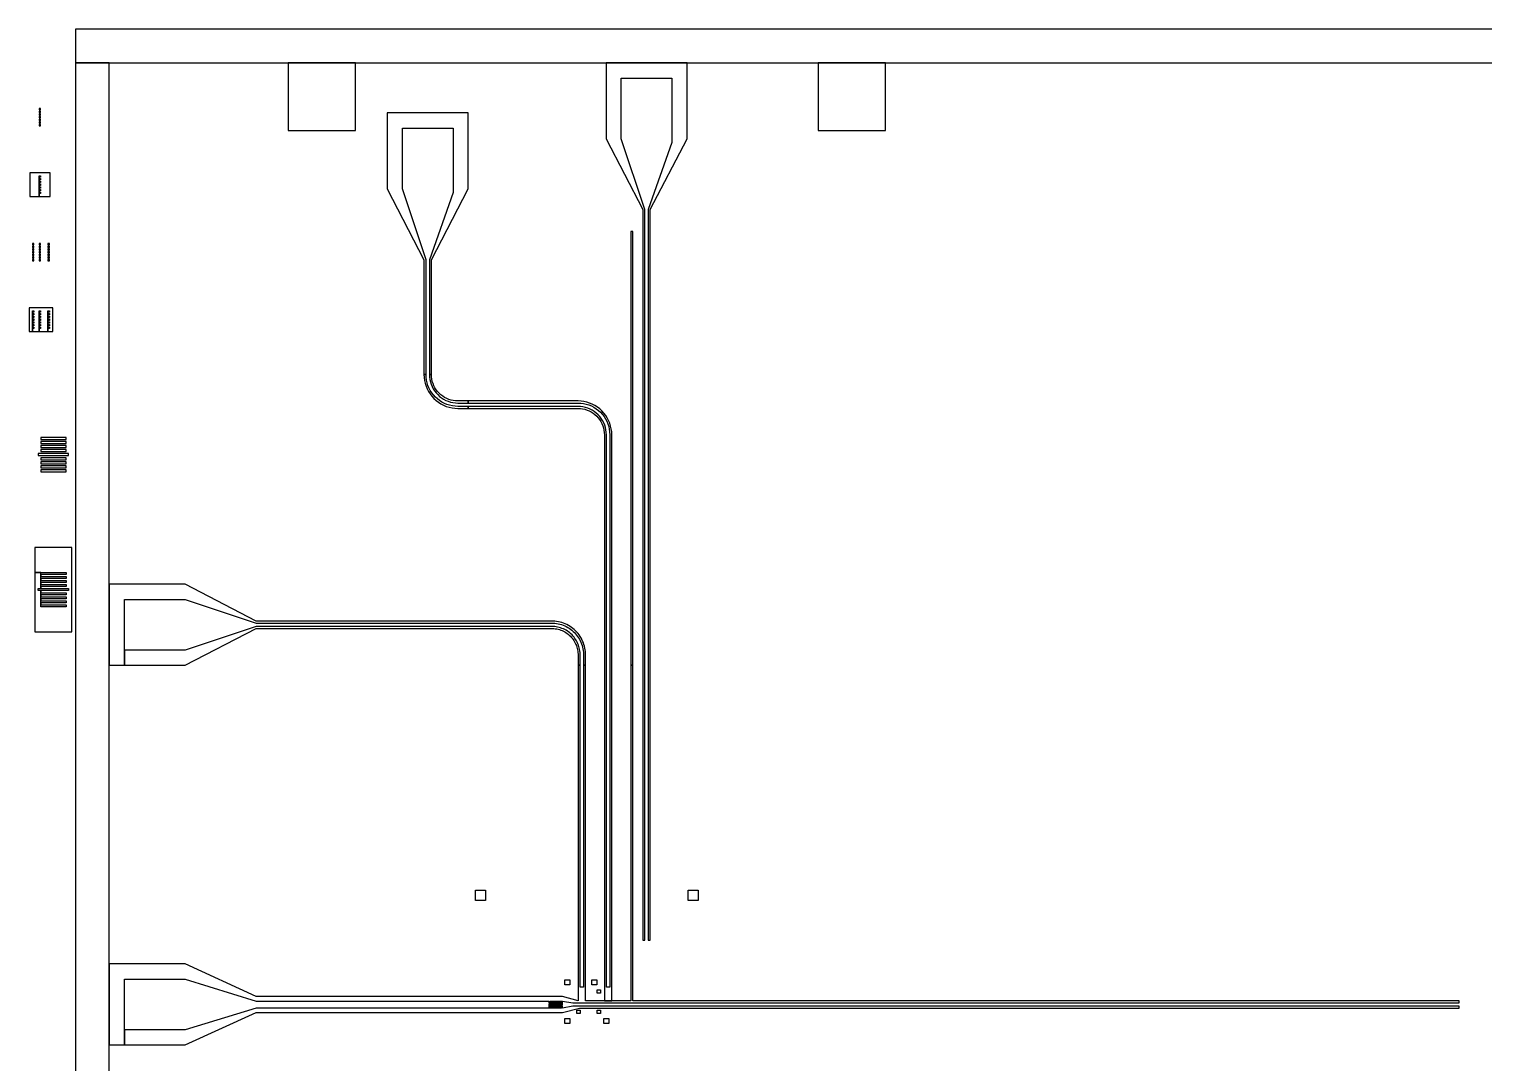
# Model space of a CAD drawing. Extents: x -7680 to 7294, y -7673 to 5744.
# Drawn here: x -7680 to -3370, y 2680 to 5744 of the extents above; entities that cross this region are included whole.
import ezdxf

# ---------------------------------------------------------------- set-up
doc = ezdxf.new("R2010")
doc.units = 0
doc.layers.get('0').update_dxf_attribs({"linetype": 'CONTINUOUS'})

msp = doc.modelspace()

# ---------------------------------------------------------------- linework, layer by layer
for points in [[(-7443.5, 5643.5), (-7543.5, 5643.5), (-7543.5, 543.5), (-343.5, 543.5), (-343.5, 5743.5), (-7543.5, 5743.5), (-7543.5, 5643.5), (-443.5, 5643.5), (-443.5, 643.5), (-7443.5, 643.5), (-7443.5, 5643.5)], [(-6912.98, 5443.5), (-6712.98, 5443.5), (-6712.98, 5643.5), (-6912.98, 5643.5), (-6912.98, 5443.5)], [(-5861.98, 3043.5), (-5855.98, 3043.5), (-5855.98, 5208.5), (-5925.98, 5418.5), (-5925.98, 5598.5), (-5775.98, 5598.5), (-5775.98, 5407.5), (-5845.98, 5208.5), (-5845.98, 3043.5), (-5839.98, 3043.5), (-5839.98, 5208.5), (-5730.98, 5418.5), (-5730.98, 5643.5), (-5970.98, 5643.5), (-5970.98, 5418.5), (-5861.98, 5208.5), (-5861.98, 3043.5)], [(-5342.98, 5443.5), (-5142.98, 5443.5), (-5142.98, 5643.5), (-5342.98, 5643.5), (-5342.98, 5443.5)], [(-7650.5, 5504.5), (-7646.5, 5504.5), (-7646.5, 5508.5), (-7650.5, 5508.5), (-7650.5, 5504.5)], [(-7650.5, 5504.5), (-7646.5, 5504.5), (-7646.5, 5508.5), (-7650.5, 5508.5), (-7650.5, 5504.5)], [(-7650.5, 5496.5), (-7646.5, 5496.5), (-7646.5, 5500.5), (-7650.5, 5500.5), (-7650.5, 5496.5)], [(-7650.5, 5496.5), (-7646.5, 5496.5), (-7646.5, 5500.5), (-7650.5, 5500.5), (-7650.5, 5496.5)], [(-7650.5, 5488.5), (-7646.5, 5488.5), (-7646.5, 5492.5), (-7650.5, 5492.5), (-7650.5, 5488.5)], [(-7650.5, 5488.5), (-7646.5, 5488.5), (-7646.5, 5492.5), (-7650.5, 5492.5), (-7650.5, 5488.5)], [(-7650.5, 5480.5), (-7646.5, 5480.5), (-7646.5, 5484.5), (-7650.5, 5484.5), (-7650.5, 5480.5)], [(-7650.5, 5480.5), (-7646.5, 5480.5), (-7646.5, 5484.5), (-7650.5, 5484.5), (-7650.5, 5480.5)], [(-7650.5, 5472.5), (-7646.5, 5472.5), (-7646.5, 5476.5), (-7650.5, 5476.5), (-7650.5, 5472.5)], [(-7650.5, 5472.5), (-7646.5, 5472.5), (-7646.5, 5476.5), (-7650.5, 5476.5), (-7650.5, 5472.5)], [(-6379.5, 5495.27), (-6619.5, 5495.27), (-6619.5, 5270.27), (-6510.5, 5060.27), (-6510.5, 4720), (-6504.5, 4720), (-6504.5, 5060.27), (-6574.5, 5270.27), (-6574.5, 5450.27), (-6424.5, 5450.27), (-6424.5, 5259.27), (-6494.5, 5060.27), (-6494.5, 4720), (-6488.5, 4720), (-6488.5, 5060.27), (-6379.5, 5270.27), (-6379.5, 5495.27)], [(-7650.5, 5464.5), (-7646.5, 5464.5), (-7646.5, 5468.5), (-7650.5, 5468.5), (-7650.5, 5464.5)], [(-7650.5, 5464.5), (-7646.5, 5464.5), (-7646.5, 5468.5), (-7650.5, 5468.5), (-7650.5, 5464.5)], [(-7650.5, 5456.5), (-7646.5, 5456.5), (-7646.5, 5460.5), (-7650.5, 5460.5), (-7650.5, 5456.5)], [(-7650.5, 5456.5), (-7646.5, 5456.5), (-7646.5, 5460.5), (-7650.5, 5460.5), (-7650.5, 5456.5)], [(-7678.5, 5247.5), (-7650.5, 5247.5), (-7650.5, 5308.5), (-7646.5, 5308.5), (-7646.5, 5304.5), (-7650.5, 5304.5), (-7650.5, 5300.5), (-7646.5, 5300.5), (-7646.5, 5296.5), (-7650.5, 5296.5), (-7650.5, 5292.5), (-7646.5, 5292.5), (-7646.5, 5288.5), (-7650.5, 5288.5), (-7650.5, 5284.5), (-7646.5, 5284.5), (-7646.5, 5280.5), (-7650.5, 5280.5), (-7650.5, 5276.5), (-7646.5, 5276.5), (-7646.5, 5272.5), (-7650.5, 5272.5), (-7650.5, 5268.5), (-7646.5, 5268.5), (-7646.5, 5264.5), (-7650.5, 5264.5), (-7650.5, 5260.5), (-7646.5, 5260.5), (-7646.5, 5256.5), (-7650.5, 5256.5), (-7650.5, 5247.5), (-7618.5, 5247.5), (-7618.5, 5317.5), (-7678.5, 5317.5), (-7678.5, 5247.5)], [(-7678.5, 5247.5), (-7650.5, 5247.5), (-7650.5, 5308.5), (-7646.5, 5308.5), (-7646.5, 5304.5), (-7650.5, 5304.5), (-7650.5, 5300.5), (-7646.5, 5300.5), (-7646.5, 5296.5), (-7650.5, 5296.5), (-7650.5, 5292.5), (-7646.5, 5292.5), (-7646.5, 5288.5), (-7650.5, 5288.5), (-7650.5, 5284.5), (-7646.5, 5284.5), (-7646.5, 5280.5), (-7650.5, 5280.5), (-7650.5, 5276.5), (-7646.5, 5276.5), (-7646.5, 5272.5), (-7650.5, 5272.5), (-7650.5, 5268.5), (-7646.5, 5268.5), (-7646.5, 5264.5), (-7650.5, 5264.5), (-7650.5, 5260.5), (-7646.5, 5260.5), (-7646.5, 5256.5), (-7650.5, 5256.5), (-7650.5, 5247.5), (-7618.5, 5247.5), (-7618.5, 5317.5), (-7678.5, 5317.5), (-7678.5, 5247.5)], [(-5897.98, 3858.5), (-5891.98, 3858.5), (-5891.98, 5143.5), (-5897.98, 5143.5), (-5897.98, 3858.5)], [(-7670.5, 5104.5), (-7666.5, 5104.5), (-7666.5, 5108.5), (-7670.5, 5108.5), (-7670.5, 5104.5)], [(-7670.5, 5104.5), (-7666.5, 5104.5), (-7666.5, 5108.5), (-7670.5, 5108.5), (-7670.5, 5104.5)], [(-7670.5, 5096.5), (-7666.5, 5096.5), (-7666.5, 5100.5), (-7670.5, 5100.5), (-7670.5, 5096.5)], [(-7670.5, 5096.5), (-7666.5, 5096.5), (-7666.5, 5100.5), (-7670.5, 5100.5), (-7670.5, 5096.5)], [(-7670.5, 5088.5), (-7666.5, 5088.5), (-7666.5, 5092.5), (-7670.5, 5092.5), (-7670.5, 5088.5)], [(-7670.5, 5088.5), (-7666.5, 5088.5), (-7666.5, 5092.5), (-7670.5, 5092.5), (-7670.5, 5088.5)], [(-7650.5, 5104.5), (-7646.5, 5104.5), (-7646.5, 5108.5), (-7650.5, 5108.5), (-7650.5, 5104.5)], [(-7650.5, 5104.5), (-7646.5, 5104.5), (-7646.5, 5108.5), (-7650.5, 5108.5), (-7650.5, 5104.5)], [(-7650.5, 5096.5), (-7646.5, 5096.5), (-7646.5, 5100.5), (-7650.5, 5100.5), (-7650.5, 5096.5)], [(-7650.5, 5096.5), (-7646.5, 5096.5), (-7646.5, 5100.5), (-7650.5, 5100.5), (-7650.5, 5096.5)], [(-7650.5, 5088.5), (-7646.5, 5088.5), (-7646.5, 5092.5), (-7650.5, 5092.5), (-7650.5, 5088.5)], [(-7650.5, 5088.5), (-7646.5, 5088.5), (-7646.5, 5092.5), (-7650.5, 5092.5), (-7650.5, 5088.5)], [(-7624.5, 5104.5), (-7620.5, 5104.5), (-7620.5, 5108.5), (-7624.5, 5108.5), (-7624.5, 5104.5)], [(-7624.5, 5104.5), (-7620.5, 5104.5), (-7620.5, 5108.5), (-7624.5, 5108.5), (-7624.5, 5104.5)], [(-7624.5, 5096.5), (-7620.5, 5096.5), (-7620.5, 5100.5), (-7624.5, 5100.5), (-7624.5, 5096.5)], [(-7624.5, 5096.5), (-7620.5, 5096.5), (-7620.5, 5100.5), (-7624.5, 5100.5), (-7624.5, 5096.5)], [(-7624.5, 5088.5), (-7620.5, 5088.5), (-7620.5, 5092.5), (-7624.5, 5092.5), (-7624.5, 5088.5)], [(-7624.5, 5088.5), (-7620.5, 5088.5), (-7620.5, 5092.5), (-7624.5, 5092.5), (-7624.5, 5088.5)], [(-7670.5, 5080.5), (-7666.5, 5080.5), (-7666.5, 5084.5), (-7670.5, 5084.5), (-7670.5, 5080.5)], [(-7670.5, 5080.5), (-7666.5, 5080.5), (-7666.5, 5084.5), (-7670.5, 5084.5), (-7670.5, 5080.5)], [(-7670.5, 5072.5), (-7666.5, 5072.5), (-7666.5, 5076.5), (-7670.5, 5076.5), (-7670.5, 5072.5)], [(-7670.5, 5072.5), (-7666.5, 5072.5), (-7666.5, 5076.5), (-7670.5, 5076.5), (-7670.5, 5072.5)], [(-7670.5, 5064.5), (-7666.5, 5064.5), (-7666.5, 5068.5), (-7670.5, 5068.5), (-7670.5, 5064.5)], [(-7670.5, 5064.5), (-7666.5, 5064.5), (-7666.5, 5068.5), (-7670.5, 5068.5), (-7670.5, 5064.5)], [(-7670.5, 5056.5), (-7666.5, 5056.5), (-7666.5, 5060.5), (-7670.5, 5060.5), (-7670.5, 5056.5)], [(-7670.5, 5056.5), (-7666.5, 5056.5), (-7666.5, 5060.5), (-7670.5, 5060.5), (-7670.5, 5056.5)], [(-7650.5, 5080.5), (-7646.5, 5080.5), (-7646.5, 5084.5), (-7650.5, 5084.5), (-7650.5, 5080.5)], [(-7650.5, 5080.5), (-7646.5, 5080.5), (-7646.5, 5084.5), (-7650.5, 5084.5), (-7650.5, 5080.5)], [(-7650.5, 5072.5), (-7646.5, 5072.5), (-7646.5, 5076.5), (-7650.5, 5076.5), (-7650.5, 5072.5)], [(-7650.5, 5072.5), (-7646.5, 5072.5), (-7646.5, 5076.5), (-7650.5, 5076.5), (-7650.5, 5072.5)], [(-7650.5, 5064.5), (-7646.5, 5064.5), (-7646.5, 5068.5), (-7650.5, 5068.5), (-7650.5, 5064.5)], [(-7650.5, 5064.5), (-7646.5, 5064.5), (-7646.5, 5068.5), (-7650.5, 5068.5), (-7650.5, 5064.5)], [(-7650.5, 5056.5), (-7646.5, 5056.5), (-7646.5, 5060.5), (-7650.5, 5060.5), (-7650.5, 5056.5)], [(-7650.5, 5056.5), (-7646.5, 5056.5), (-7646.5, 5060.5), (-7650.5, 5060.5), (-7650.5, 5056.5)], [(-7624.5, 5080.5), (-7620.5, 5080.5), (-7620.5, 5084.5), (-7624.5, 5084.5), (-7624.5, 5080.5)], [(-7624.5, 5080.5), (-7620.5, 5080.5), (-7620.5, 5084.5), (-7624.5, 5084.5), (-7624.5, 5080.5)], [(-7624.5, 5072.5), (-7620.5, 5072.5), (-7620.5, 5076.5), (-7624.5, 5076.5), (-7624.5, 5072.5)], [(-7624.5, 5072.5), (-7620.5, 5072.5), (-7620.5, 5076.5), (-7624.5, 5076.5), (-7624.5, 5072.5)], [(-7624.5, 5064.5), (-7620.5, 5064.5), (-7620.5, 5068.5), (-7624.5, 5068.5), (-7624.5, 5064.5)], [(-7624.5, 5064.5), (-7620.5, 5064.5), (-7620.5, 5068.5), (-7624.5, 5068.5), (-7624.5, 5064.5)], [(-7624.5, 5056.5), (-7620.5, 5056.5), (-7620.5, 5060.5), (-7624.5, 5060.5), (-7624.5, 5056.5)], [(-7624.5, 5056.5), (-7620.5, 5056.5), (-7620.5, 5060.5), (-7624.5, 5060.5), (-7624.5, 5056.5)], [(-7680.5, 4847.5), (-7670.5, 4847.5), (-7670.5, 4908.5), (-7666.5, 4908.5), (-7666.5, 4904.5), (-7670.5, 4904.5), (-7670.5, 4900.5), (-7666.5, 4900.5), (-7666.5, 4896.5), (-7670.5, 4896.5), (-7670.5, 4892.5), (-7666.5, 4892.5), (-7666.5, 4888.5), (-7670.5, 4888.5), (-7670.5, 4884.5), (-7666.5, 4884.5), (-7666.5, 4880.5), (-7670.5, 4880.5), (-7670.5, 4876.5), (-7666.5, 4876.5), (-7666.5, 4872.5), (-7670.5, 4872.5), (-7670.5, 4868.5), (-7666.5, 4868.5), (-7666.5, 4864.5), (-7670.5, 4864.5), (-7670.5, 4860.5), (-7666.5, 4860.5), (-7666.5, 4856.5), (-7670.5, 4856.5), (-7670.5, 4847.5), (-7650.5, 4847.5), (-7650.5, 4908.5), (-7646.5, 4908.5), (-7646.5, 4904.5), (-7650.5, 4904.5), (-7650.5, 4900.5), (-7646.5, 4900.5), (-7646.5, 4896.5), (-7650.5, 4896.5), (-7650.5, 4892.5), (-7646.5, 4892.5), (-7646.5, 4888.5), (-7650.5, 4888.5), (-7650.5, 4884.5), (-7646.5, 4884.5), (-7646.5, 4880.5), (-7650.5, 4880.5), (-7650.5, 4876.5), (-7646.5, 4876.5), (-7646.5, 4872.5), (-7650.5, 4872.5), (-7650.5, 4868.5), (-7646.5, 4868.5), (-7646.5, 4864.5), (-7650.5, 4864.5), (-7650.5, 4860.5), (-7646.5, 4860.5), (-7646.5, 4856.5), (-7650.5, 4856.5), (-7650.5, 4847.5), (-7624.5, 4847.5), (-7624.5, 4908.5), (-7620.5, 4908.5), (-7620.5, 4904.5), (-7624.5, 4904.5), (-7624.5, 4900.5), (-7620.5, 4900.5), (-7620.5, 4896.5), (-7624.5, 4896.5), (-7624.5, 4892.5), (-7620.5, 4892.5), (-7620.5, 4888.5), (-7624.5, 4888.5), (-7624.5, 4884.5), (-7620.5, 4884.5), (-7620.5, 4880.5), (-7624.5, 4880.5), (-7624.5, 4876.5), (-7620.5, 4876.5), (-7620.5, 4872.5), (-7624.5, 4872.5), (-7624.5, 4868.5), (-7620.5, 4868.5), (-7620.5, 4864.5), (-7624.5, 4864.5), (-7624.5, 4860.5), (-7620.5, 4860.5), (-7620.5, 4856.5), (-7624.5, 4856.5), (-7624.5, 4847.5), (-7610.5, 4847.5), (-7610.5, 4917.5), (-7680.5, 4917.5), (-7680.5, 4847.5)], [(-7680.5, 4847.5), (-7670.5, 4847.5), (-7670.5, 4908.5), (-7666.5, 4908.5), (-7666.5, 4904.5), (-7670.5, 4904.5), (-7670.5, 4900.5), (-7666.5, 4900.5), (-7666.5, 4896.5), (-7670.5, 4896.5), (-7670.5, 4892.5), (-7666.5, 4892.5), (-7666.5, 4888.5), (-7670.5, 4888.5), (-7670.5, 4884.5), (-7666.5, 4884.5), (-7666.5, 4880.5), (-7670.5, 4880.5), (-7670.5, 4876.5), (-7666.5, 4876.5), (-7666.5, 4872.5), (-7670.5, 4872.5), (-7670.5, 4868.5), (-7666.5, 4868.5), (-7666.5, 4864.5), (-7670.5, 4864.5), (-7670.5, 4860.5), (-7666.5, 4860.5), (-7666.5, 4856.5), (-7670.5, 4856.5), (-7670.5, 4847.5), (-7650.5, 4847.5), (-7650.5, 4908.5), (-7646.5, 4908.5), (-7646.5, 4904.5), (-7650.5, 4904.5), (-7650.5, 4900.5), (-7646.5, 4900.5), (-7646.5, 4896.5), (-7650.5, 4896.5), (-7650.5, 4892.5), (-7646.5, 4892.5), (-7646.5, 4888.5), (-7650.5, 4888.5), (-7650.5, 4884.5), (-7646.5, 4884.5), (-7646.5, 4880.5), (-7650.5, 4880.5), (-7650.5, 4876.5), (-7646.5, 4876.5), (-7646.5, 4872.5), (-7650.5, 4872.5), (-7650.5, 4868.5), (-7646.5, 4868.5), (-7646.5, 4864.5), (-7650.5, 4864.5), (-7650.5, 4860.5), (-7646.5, 4860.5), (-7646.5, 4856.5), (-7650.5, 4856.5), (-7650.5, 4847.5), (-7624.5, 4847.5), (-7624.5, 4908.5), (-7620.5, 4908.5), (-7620.5, 4904.5), (-7624.5, 4904.5), (-7624.5, 4900.5), (-7620.5, 4900.5), (-7620.5, 4896.5), (-7624.5, 4896.5), (-7624.5, 4892.5), (-7620.5, 4892.5), (-7620.5, 4888.5), (-7624.5, 4888.5), (-7624.5, 4884.5), (-7620.5, 4884.5), (-7620.5, 4880.5), (-7624.5, 4880.5), (-7624.5, 4876.5), (-7620.5, 4876.5), (-7620.5, 4872.5), (-7624.5, 4872.5), (-7624.5, 4868.5), (-7620.5, 4868.5), (-7620.5, 4864.5), (-7624.5, 4864.5), (-7624.5, 4860.5), (-7620.5, 4860.5), (-7620.5, 4856.5), (-7624.5, 4856.5), (-7624.5, 4847.5), (-7610.5, 4847.5), (-7610.5, 4917.5), (-7680.5, 4917.5), (-7680.5, 4847.5)], [(-6380, 4619.5), (-6380, 4625.5), (-6410, 4625.5), (-6418.24, 4625.86), (-6426.41, 4626.94), (-6434.46, 4628.72), (-6442.32, 4631.2), (-6449.94, 4634.35), (-6457.25, 4638.16), (-6464.2, 4642.59), (-6470.74, 4647.61), (-6476.82, 4653.18), (-6482.39, 4659.26), (-6487.41, 4665.8), (-6491.84, 4672.75), (-6495.65, 4680.06), (-6498.8, 4687.68), (-6501.28, 4695.54), (-6503.06, 4703.59), (-6504.14, 4711.76), (-6504.5, 4720), (-6510.5, 4720), (-6510.12, 4711.24), (-6508.97, 4702.55), (-6507.08, 4693.99), (-6504.44, 4685.63), (-6501.08, 4677.53), (-6497.04, 4669.75), (-6492.32, 4662.36), (-6486.99, 4655.4), (-6481.06, 4648.94), (-6474.6, 4643.01), (-6467.64, 4637.68), (-6460.25, 4632.96), (-6452.47, 4628.92), (-6444.37, 4625.56), (-6436.01, 4622.92), (-6427.45, 4621.03), (-6418.76, 4619.88), (-6410, 4619.5), (-6380, 4619.5)], [(-6488.5, 4720), (-6494.5, 4720), (-6494.18, 4712.64), (-6493.22, 4705.33), (-6491.62, 4698.13), (-6489.4, 4691.1), (-6486.58, 4684.29), (-6483.18, 4677.75), (-6479.22, 4671.53), (-6474.73, 4665.68), (-6469.75, 4660.25), (-6464.32, 4655.27), (-6458.47, 4650.78), (-6452.25, 4646.82), (-6445.71, 4643.42), (-6438.9, 4640.6), (-6431.87, 4638.38), (-6424.67, 4636.78), (-6417.36, 4635.82), (-6410, 4635.5), (-6380, 4635.5), (-6380, 4641.5), (-6410, 4641.5), (-6416.84, 4641.8), (-6423.63, 4642.69), (-6430.32, 4644.18), (-6436.85, 4646.23), (-6443.18, 4648.86), (-6449.25, 4652.02), (-6455.03, 4655.7), (-6460.46, 4659.87), (-6465.51, 4664.49), (-6470.13, 4669.54), (-6474.3, 4674.97), (-6477.98, 4680.75), (-6481.15, 4686.82), (-6483.77, 4693.15), (-6485.82, 4699.68), (-6487.31, 4706.37), (-6488.2, 4713.16), (-6488.5, 4720)], [(-6054, 4625.5), (-6380, 4625.5), (-6380, 4619.5), (-6054, 4619.5), (-6047.2, 4619.2), (-6040.45, 4618.32), (-6033.81, 4616.84), (-6027.32, 4614.8), (-6021.04, 4612.19), (-6015, 4609.05), (-6009.26, 4605.39), (-6003.86, 4601.25), (-5998.85, 4596.65), (-5994.25, 4591.64), (-5990.11, 4586.24), (-5986.45, 4580.5), (-5983.31, 4574.46), (-5980.7, 4568.18), (-5978.66, 4561.69), (-5977.19, 4555.05), (-5976.3, 4548.3), (-5976, 4541.5), (-5976, 2864.4), (-5954, 2864.48), (-5954, 4541.5), (-5954.38, 4550.22), (-5955.52, 4558.86), (-5957.41, 4567.38), (-5960.03, 4575.7), (-5963.37, 4583.76), (-5967.4, 4591.5), (-5972.09, 4598.86), (-5977.4, 4605.78), (-5983.29, 4612.21), (-5989.72, 4618.1), (-5996.64, 4623.41), (-6004, 4628.1), (-6011.74, 4632.13), (-6019.8, 4635.47), (-6028.12, 4638.09), (-6036.64, 4639.98), (-6045.28, 4641.12), (-6054, 4641.5), (-6380, 4641.5), (-6380, 4635.5), (-6054, 4635.5), (-6045.81, 4635.14), (-6037.68, 4634.07), (-6029.67, 4632.3), (-6021.85, 4629.83), (-6014.27, 4626.69), (-6007, 4622.91), (-6000.08, 4618.5), (-5993.58, 4613.51), (-5987.53, 4607.97), (-5981.99, 4601.92), (-5977, 4595.42), (-5972.59, 4588.5), (-5968.81, 4581.23), (-5965.67, 4573.65), (-5963.2, 4565.83), (-5961.43, 4557.82), (-5960.36, 4549.69), (-5960, 4541.5), (-5960, 2905), (-5970, 2905), (-5970, 4541.5), (-5970.32, 4548.82), (-5971.28, 4556.09), (-5972.86, 4563.24), (-5975.07, 4570.23), (-5977.87, 4577), (-5981.25, 4583.5), (-5985.19, 4589.68), (-5989.65, 4595.49), (-5994.6, 4600.9), (-6000.01, 4605.85), (-6005.82, 4610.31), (-6012, 4614.25), (-6018.5, 4617.63), (-6025.27, 4620.43), (-6032.26, 4622.64), (-6039.41, 4624.22), (-6046.68, 4625.18), (-6054, 4625.5)], [(-7646, 4527.5), (-7571, 4527.5), (-7571, 4533.5), (-7646, 4533.5), (-7646, 4527.5)], [(-7646, 4527.5), (-7571, 4527.5), (-7571, 4533.5), (-7646, 4533.5), (-7646, 4527.5)], [(-7653.5, 4479.5), (-7563.5, 4479.5), (-7563.5, 4485.5), (-7653.5, 4485.5), (-7653.5, 4479.5)], [(-7653.5, 4479.5), (-7563.5, 4479.5), (-7563.5, 4485.5), (-7653.5, 4485.5), (-7653.5, 4479.5)], [(-7646, 4515.5), (-7571, 4515.5), (-7571, 4521.5), (-7646, 4521.5), (-7646, 4515.5)], [(-7646, 4515.5), (-7571, 4515.5), (-7571, 4521.5), (-7646, 4521.5), (-7646, 4515.5)], [(-7646, 4503.5), (-7571, 4503.5), (-7571, 4509.5), (-7646, 4509.5), (-7646, 4503.5)], [(-7646, 4503.5), (-7571, 4503.5), (-7571, 4509.5), (-7646, 4509.5), (-7646, 4503.5)], [(-7646, 4491.5), (-7571, 4491.5), (-7571, 4497.5), (-7646, 4497.5), (-7646, 4491.5)], [(-7646, 4491.5), (-7571, 4491.5), (-7571, 4497.5), (-7646, 4497.5), (-7646, 4491.5)], [(-7646, 4467.5), (-7571, 4467.5), (-7571, 4473.5), (-7646, 4473.5), (-7646, 4467.5)], [(-7646, 4467.5), (-7571, 4467.5), (-7571, 4473.5), (-7646, 4473.5), (-7646, 4467.5)], [(-7646, 4455.5), (-7571, 4455.5), (-7571, 4461.5), (-7646, 4461.5), (-7646, 4455.5)], [(-7646, 4455.5), (-7571, 4455.5), (-7571, 4461.5), (-7646, 4461.5), (-7646, 4455.5)], [(-7646, 4443.5), (-7571, 4443.5), (-7571, 4449.5), (-7646, 4449.5), (-7646, 4443.5)], [(-7646, 4443.5), (-7571, 4443.5), (-7571, 4449.5), (-7646, 4449.5), (-7646, 4443.5)], [(-7646, 4431.5), (-7571, 4431.5), (-7571, 4437.5), (-7646, 4437.5), (-7646, 4431.5)], [(-7646, 4431.5), (-7571, 4431.5), (-7571, 4437.5), (-7646, 4437.5), (-7646, 4431.5)], [(-7663.5, 3957.5), (-7553.5, 3957.5), (-7553.5, 4207.5), (-7663.5, 4207.5), (-7663.5, 4133.5), (-7571, 4133.5), (-7571, 4127.5), (-7646, 4127.5), (-7646, 4121.5), (-7571, 4121.5), (-7571, 4115.5), (-7646, 4115.5), (-7646, 4109.5), (-7571, 4109.5), (-7571, 4103.5), (-7646, 4103.5), (-7646, 4097.5), (-7571, 4097.5), (-7571, 4091.5), (-7646, 4091.5), (-7646, 4085.5), (-7563.5, 4085.5), (-7563.5, 4079.5), (-7646, 4079.5), (-7646, 4073.5), (-7571, 4073.5), (-7571, 4067.5), (-7646, 4067.5), (-7646, 4061.5), (-7571, 4061.5), (-7571, 4055.5), (-7646, 4055.5), (-7646, 4049.5), (-7571, 4049.5), (-7571, 4043.5), (-7646, 4043.5), (-7646, 4037.5), (-7571, 4037.5), (-7571, 4031.5), (-7646, 4031.5), (-7646, 4079.5), (-7653.5, 4079.5), (-7653.5, 4085.5), (-7646, 4085.5), (-7646, 4133.5), (-7663.5, 4133.5), (-7663.5, 3957.5)], [(-7663.5, 3957.5), (-7553.5, 3957.5), (-7553.5, 4207.5), (-7663.5, 4207.5), (-7663.5, 4133.5), (-7571, 4133.5), (-7571, 4127.5), (-7646, 4127.5), (-7646, 4121.5), (-7571, 4121.5), (-7571, 4115.5), (-7646, 4115.5), (-7646, 4109.5), (-7571, 4109.5), (-7571, 4103.5), (-7646, 4103.5), (-7646, 4097.5), (-7571, 4097.5), (-7571, 4091.5), (-7646, 4091.5), (-7646, 4085.5), (-7563.5, 4085.5), (-7563.5, 4079.5), (-7646, 4079.5), (-7646, 4073.5), (-7571, 4073.5), (-7571, 4067.5), (-7646, 4067.5), (-7646, 4061.5), (-7571, 4061.5), (-7571, 4055.5), (-7646, 4055.5), (-7646, 4049.5), (-7571, 4049.5), (-7571, 4043.5), (-7646, 4043.5), (-7646, 4037.5), (-7571, 4037.5), (-7571, 4031.5), (-7646, 4031.5), (-7646, 4079.5), (-7653.5, 4079.5), (-7653.5, 4085.5), (-7646, 4085.5), (-7646, 4133.5), (-7663.5, 4133.5), (-7663.5, 3957.5)], [(-7443.5, 3858.5), (-7397.98, 3858.5), (-7397.98, 4053.5), (-7217.98, 4053.5), (-7007.98, 3983.5), (-6131.98, 3983.5), (-6127.46, 3983.39), (-6122.47, 3983.02), (-6117.5, 3982.38), (-6112.58, 3981.48), (-6107.71, 3980.32), (-6102.91, 3978.9), (-6098.19, 3977.23), (-6093.57, 3975.31), (-6089.06, 3973.14), (-6084.67, 3970.74), (-6080.41, 3968.11), (-6076.3, 3965.25), (-6072.35, 3962.18), (-6068.57, 3958.91), (-6064.96, 3955.44), (-6061.55, 3951.78), (-6058.33, 3947.94), (-6055.33, 3943.94), (-6052.54, 3939.79), (-6049.98, 3935.49), (-6047.64, 3931.06), (-6045.55, 3926.51), (-6043.7, 3921.86), (-6042.11, 3917.12), (-6040.76, 3912.3), (-6039.68, 3907.41), (-6038.86, 3902.47), (-6038.3, 3897.5), (-6038.01, 3892.51), (-6037.98, 3887.5), (-6037.98, 3858.5), (-6031.98, 3858.5), (-6032, 3893.69), (-6032.36, 3899), (-6033, 3904.29), (-6033.93, 3909.53), (-6035.13, 3914.72), (-6036.6, 3919.83), (-6038.35, 3924.86), (-6040.36, 3929.79), (-6042.63, 3934.61), (-6045.15, 3939.3), (-6047.92, 3943.84), (-6050.93, 3948.24), (-6054.17, 3952.46), (-6057.63, 3956.51), (-6061.3, 3960.37), (-6065.16, 3964.03), (-6069.22, 3967.47), (-6073.46, 3970.7), (-6077.86, 3973.7), (-6082.41, 3976.45), (-6087.11, 3978.97), (-6091.93, 3981.22), (-6096.86, 3983.22), (-6101.9, 3984.95), (-6107.02, 3986.42), (-6112.21, 3987.6), (-6117.45, 3988.51), (-6122.74, 3989.14), (-6128.05, 3989.49), (-7007.98, 3989.5), (-7217.98, 4098.5), (-7443.5, 4098.5), (-7443.5, 3858.5)], [(-7397.98, 3858.5), (-7217.98, 3858.5), (-7007.98, 3967.5), (-6129.93, 3967.5), (-6125.71, 3967.28), (-6121.51, 3966.82), (-6117.34, 3966.14), (-6113.21, 3965.24), (-6109.14, 3964.12), (-6105.14, 3962.77), (-6101.21, 3961.21), (-6097.37, 3959.44), (-6093.64, 3957.47), (-6090.02, 3955.29), (-6086.52, 3952.93), (-6083.15, 3950.37), (-6079.93, 3947.64), (-6076.86, 3944.74), (-6073.95, 3941.68), (-6071.21, 3938.46), (-6068.65, 3935.1), (-6066.28, 3931.61), (-6064.1, 3927.99), (-6062.11, 3924.26), (-6060.34, 3920.43), (-6058.77, 3916.51), (-6057.41, 3912.5), (-6056.28, 3908.43), (-6055.37, 3904.31), (-6054.68, 3900.14), (-6054.22, 3895.94), (-6053.98, 3891.72), (-6053.98, 3858.5), (-6047.98, 3858.5), (-6047.99, 3891.97), (-6048.24, 3896.44), (-6048.73, 3900.88), (-6049.45, 3905.3), (-6050.41, 3909.66), (-6051.6, 3913.98), (-6053.02, 3918.22), (-6054.66, 3922.38), (-6056.52, 3926.45), (-6058.59, 3930.41), (-6060.87, 3934.26), (-6063.35, 3937.97), (-6066.03, 3941.56), (-6068.9, 3944.99), (-6071.94, 3948.27), (-6075.15, 3951.38), (-6078.53, 3954.32), (-6082.05, 3957.07), (-6085.72, 3959.63), (-6089.52, 3961.99), (-6093.43, 3964.15), (-6097.46, 3966.09), (-6101.59, 3967.82), (-6105.8, 3969.32), (-6110.08, 3970.6), (-6114.43, 3971.65), (-6118.83, 3972.47), (-6123.26, 3973.05), (-6127.72, 3973.39), (-6131.98, 3973.5), (-7007.98, 3973.5), (-7217.98, 3903.5), (-7397.98, 3903.5), (-7397.98, 3858.5)], [(-7442.98, 2733.5), (-7397.98, 2733.5), (-7397.98, 2928.5), (-7217.98, 2928.5), (-7007.98, 2863.5), (-6140.98, 2863.5), (-6140.98, 2857.5), (-6102.98, 2857.5), (-6102.98, 2854.5), (-6140.98, 2854.5), (-6140.98, 2845.5), (-6102.98, 2845.5), (-6102.98, 2842.5), (-7007.98, 2842.5), (-7217.98, 2778.5), (-7397.98, 2778.5), (-7397.98, 2733.5), (-7217.98, 2733.5), (-7007.98, 2829.5), (-6099.98, 2829.5), (-6049.98, 2842.5), (-3443.5, 2842.5), (-3443.5, 2848.5), (-6069.98, 2848.5), (-6099.98, 2842.5), (-6099.98, 2848.5), (-6137.98, 2848.5), (-6137.98, 2851.5), (-6099.98, 2851.5), (-6099.98, 2860.5), (-6137.98, 2860.5), (-6137.98, 2863.5), (-6099.98, 2863.5), (-6069.98, 2858.5), (-3443.5, 2858.5), (-3443.5, 2864.5), (-5891.98, 2864.5), (-5891.98, 3858.5), (-5897.98, 3858.5), (-5897.98, 2864.5), (-6031.98, 2864.5), (-6031.98, 3858.5), (-6037.98, 3858.5), (-6037.98, 2904.5), (-6047.98, 2904.5), (-6047.98, 3858.5), (-6053.98, 3858.5), (-6053.98, 2864.5), (-6099.98, 2876.5), (-7007.98, 2876.5), (-7217.98, 2973.5), (-7442.98, 2973.5), (-7442.98, 2733.5)], [(-6357.98, 3191.5), (-6327.98, 3191.5), (-6327.98, 3161.5), (-6357.98, 3161.5), (-6357.98, 3191.5)], [(-5727.98, 3191.5), (-5697.98, 3191.5), (-5697.98, 3161.5), (-5727.98, 3161.5), (-5727.98, 3191.5)], [(-7443.5, 2733.5), (-7442.98, 2733.5), (-7442.98, 2973.5), (-7443.5, 2973.5), (-7443.5, 2733.5)], [(-6092.98, 2926.5), (-6077.98, 2926.5), (-6077.98, 2911.5), (-6092.98, 2911.5), (-6092.98, 2926.5)], [(-6012.98, 2926.5), (-5997.98, 2926.5), (-5997.98, 2911.5), (-6012.98, 2911.5), (-6012.98, 2926.5)], [(-5997.5, 2896.5), (-5987.5, 2896.5), (-5987.5, 2886.5), (-5997.5, 2886.5), (-5997.5, 2896.5)], [(-6092.98, 2811.5), (-6077.98, 2811.5), (-6077.98, 2796.5), (-6092.98, 2796.5), (-6092.98, 2811.5)], [(-6057.5, 2836.5), (-6047.5, 2836.5), (-6047.5, 2826.5), (-6057.5, 2826.5), (-6057.5, 2836.5)], [(-5997.5, 2836.5), (-5987.5, 2836.5), (-5987.5, 2826.5), (-5997.5, 2826.5), (-5997.5, 2836.5)], [(-5977.98, 2811.5), (-5962.98, 2811.5), (-5962.98, 2796.5), (-5977.98, 2796.5), (-5977.98, 2811.5)]]:
    msp.add_lwpolyline(points, close=True)

doc.saveas('drawing.dxf')
